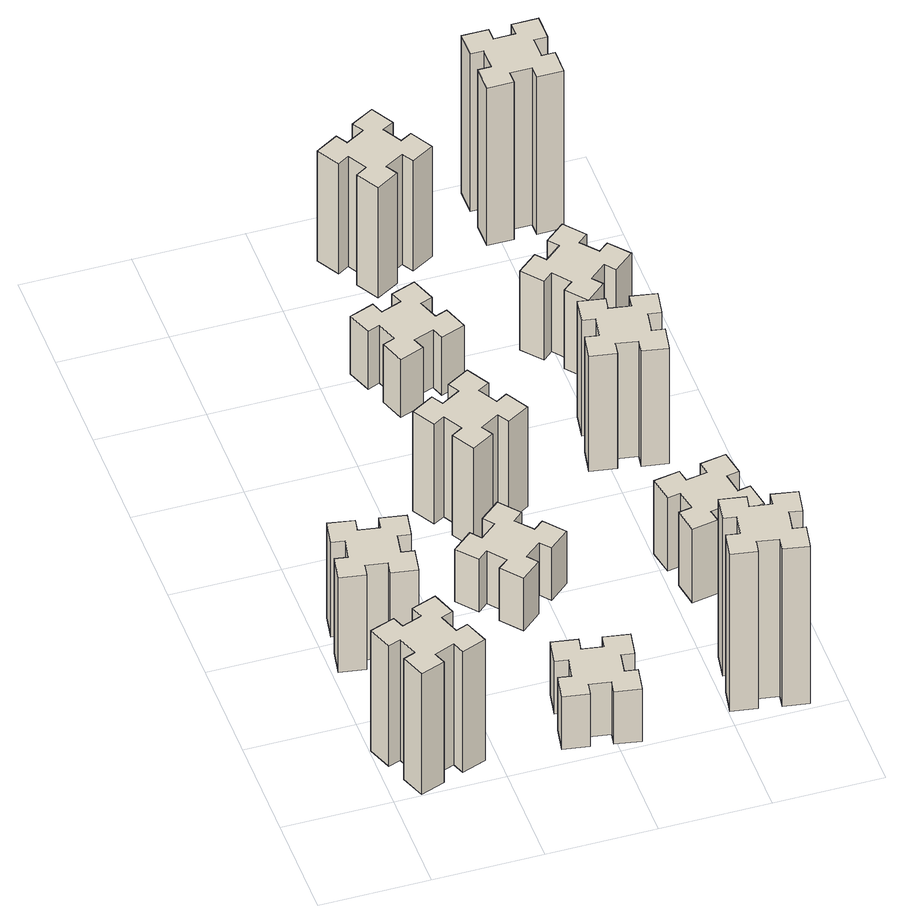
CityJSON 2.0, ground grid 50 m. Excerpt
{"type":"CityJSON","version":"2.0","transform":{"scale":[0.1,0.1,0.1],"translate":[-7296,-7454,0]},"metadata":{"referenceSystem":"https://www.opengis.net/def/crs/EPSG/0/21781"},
"CityObjects":{
"building1":{"type":"Building","attributes":{"class":"1000","function":"1000","usage":"1000","yearOfConstruction":2016,"roofType":"1000","measuredHeight":69,"storeysAboveGround":30,"storeysBelowGround":0},"geometry":[{"type":"Solid","lod":"1","boundaries":[[[[0,1,2,3,4,5,6,7,8,9,10,11,12,13,14,15,16,17,18,19]],[[17,16,20,21]],[[16,15,22,20]],[[15,14,23,22]],[[14,13,24,23]],[[13,12,25,24]],[[12,11,26,25]],[[11,10,27,26]],[[10,9,28,27]],[[9,8,29,28]],[[8,7,30,29]],[[7,6,31,30]],[[6,5,32,31]],[[5,4,33,32]],[[4,3,34,33]],[[3,2,35,34]],[[2,1,36,35]],[[1,0,37,36]],[[0,19,38,37]],[[19,18,39,38]],[[18,17,21,39]],[[24,25,26,27,28,29,30,31,32,33,34,35,36,37,38,39,21,20,22,23]]]]}]},
"building2":{"type":"Building","attributes":{"class":"1000","function":"1000","usage":"1000","yearOfConstruction":2016,"roofType":"1000","measuredHeight":54,"storeysAboveGround":30,"storeysBelowGround":0},"geometry":[{"type":"Solid","lod":"1","boundaries":[[[[40,41,42,43,44,45,46,47,48,49,50,51,52,53,54,55,56,57,58,59]],[[57,56,60,61]],[[56,55,62,60]],[[55,54,63,62]],[[54,53,64,63]],[[53,52,65,64]],[[52,51,66,65]],[[51,50,67,66]],[[50,49,68,67]],[[49,48,69,68]],[[48,47,70,69]],[[47,46,71,70]],[[46,45,72,71]],[[45,44,73,72]],[[44,43,74,73]],[[43,42,75,74]],[[42,41,76,75]],[[41,40,77,76]],[[40,59,78,77]],[[59,58,79,78]],[[58,57,61,79]],[[64,65,66,67,68,69,70,71,72,73,74,75,76,77,78,79,61,60,62,63]]]]}]},
"building3":{"type":"Building","attributes":{"class":"1000","function":"1000","usage":"1000","yearOfConstruction":2016,"roofType":"1000","measuredHeight":30,"storeysAboveGround":30,"storeysBelowGround":0},"geometry":[{"type":"Solid","lod":"1","boundaries":[[[[80,81,82,83,84,85,86,87,88,89,90,91,92,93,94,95,96,97,98,99]],[[97,96,100,101]],[[96,95,102,100]],[[95,94,103,102]],[[94,93,104,103]],[[93,92,105,104]],[[92,91,106,105]],[[91,90,107,106]],[[90,89,108,107]],[[89,88,109,108]],[[88,87,110,109]],[[87,86,111,110]],[[86,85,112,111]],[[85,84,113,112]],[[84,83,114,113]],[[83,82,115,114]],[[82,81,116,115]],[[81,80,117,116]],[[80,99,118,117]],[[99,98,119,118]],[[98,97,101,119]],[[104,105,106,107,108,109,110,111,112,113,114,115,116,117,118,119,101,100,102,103]]]]}]},
"building4":{"type":"Building","attributes":{"class":"1000","function":"1000","usage":"1000","yearOfConstruction":2016,"roofType":"1000","measuredHeight":30,"storeysAboveGround":30,"storeysBelowGround":0},"geometry":[{"type":"Solid","lod":"1","boundaries":[[[[120,121,122,123,124,125,126,127,128,129,130,131,132,133,134,135,136,137,138,139]],[[137,136,140,141]],[[136,135,142,140]],[[135,134,143,142]],[[134,133,144,143]],[[133,132,145,144]],[[132,131,146,145]],[[131,130,147,146]],[[130,129,148,147]],[[129,128,149,148]],[[128,127,150,149]],[[127,126,151,150]],[[126,125,152,151]],[[125,124,153,152]],[[124,123,154,153]],[[123,122,155,154]],[[122,121,156,155]],[[121,120,157,156]],[[120,139,158,157]],[[139,138,159,158]],[[138,137,141,159]],[[144,145,146,147,148,149,150,151,152,153,154,155,156,157,158,159,141,140,142,143]]]]}]},
"building5":{"type":"Building","attributes":{"class":"1000","function":"1000","usage":"1000","yearOfConstruction":2016,"roofType":"1000","measuredHeight":57,"storeysAboveGround":30,"storeysBelowGround":0},"geometry":[{"type":"Solid","lod":"1","boundaries":[[[[160,161,162,163,164,165,166,167,168,169,170,171,172,173,174,175,176,177,178,179]],[[177,176,180,181]],[[176,175,182,180]],[[175,174,183,182]],[[174,173,184,183]],[[173,172,185,184]],[[172,171,186,185]],[[171,170,187,186]],[[170,169,188,187]],[[169,168,189,188]],[[168,167,190,189]],[[167,166,191,190]],[[166,165,192,191]],[[165,164,193,192]],[[164,163,194,193]],[[163,162,195,194]],[[162,161,196,195]],[[161,160,197,196]],[[160,179,198,197]],[[179,178,199,198]],[[178,177,181,199]],[[184,185,186,187,188,189,190,191,192,193,194,195,196,197,198,199,181,180,182,183]]]]}]},
"building6":{"type":"Building","attributes":{"class":"1000","function":"1000","usage":"1000","yearOfConstruction":2016,"roofType":"1000","measuredHeight":33,"storeysAboveGround":30,"storeysBelowGround":0},"geometry":[{"type":"Solid","lod":"1","boundaries":[[[[200,201,202,203,204,205,206,207,208,209,210,211,212,213,214,215,216,217,218,219]],[[217,216,220,221]],[[216,215,222,220]],[[215,214,223,222]],[[214,213,224,223]],[[213,212,225,224]],[[212,211,226,225]],[[211,210,227,226]],[[210,209,228,227]],[[209,208,229,228]],[[208,207,230,229]],[[207,206,231,230]],[[206,205,232,231]],[[205,204,233,232]],[[204,203,234,233]],[[203,202,235,234]],[[202,201,236,235]],[[201,200,237,236]],[[200,219,238,237]],[[219,218,239,238]],[[218,217,221,239]],[[224,225,226,227,228,229,230,231,232,233,234,235,236,237,238,239,221,220,222,223]]]]}]},
"building7":{"type":"Building","attributes":{"class":"1000","function":"1000","usage":"1000","yearOfConstruction":2016,"roofType":"1000","measuredHeight":90,"storeysAboveGround":30,"storeysBelowGround":0},"geometry":[{"type":"Solid","lod":"1","boundaries":[[[[240,241,242,243,244,245,246,247,248,249,250,251,252,253,254,255,256,257,258,259]],[[257,256,260,261]],[[256,255,262,260]],[[255,254,263,262]],[[254,253,264,263]],[[253,252,265,264]],[[252,251,266,265]],[[251,250,267,266]],[[250,249,268,267]],[[249,248,269,268]],[[248,247,270,269]],[[247,246,271,270]],[[246,245,272,271]],[[245,244,273,272]],[[244,243,274,273]],[[243,242,275,274]],[[242,241,276,275]],[[241,240,277,276]],[[240,259,278,277]],[[259,258,279,278]],[[258,257,261,279]],[[264,265,266,267,268,269,270,271,272,273,274,275,276,277,278,279,261,260,262,263]]]]}]},
"building8":{"type":"Building","attributes":{"class":"1000","function":"1000","usage":"1000","yearOfConstruction":2016,"roofType":"1000","measuredHeight":63,"storeysAboveGround":30,"storeysBelowGround":0},"geometry":[{"type":"Solid","lod":"1","boundaries":[[[[280,281,282,283,284,285,286,287,288,289,290,291,292,293,294,295,296,297,298,299]],[[297,296,300,301]],[[296,295,302,300]],[[295,294,303,302]],[[294,293,304,303]],[[293,292,305,304]],[[292,291,306,305]],[[291,290,307,306]],[[290,289,308,307]],[[289,288,309,308]],[[288,287,310,309]],[[287,286,311,310]],[[286,285,312,311]],[[285,284,313,312]],[[284,283,314,313]],[[283,282,315,314]],[[282,281,316,315]],[[281,280,317,316]],[[280,299,318,317]],[[299,298,319,318]],[[298,297,301,319]],[[304,305,306,307,308,309,310,311,312,313,314,315,316,317,318,319,301,300,302,303]]]]}]},
"building9":{"type":"Building","attributes":{"class":"1000","function":"1000","usage":"1000","yearOfConstruction":2016,"roofType":"1000","measuredHeight":42,"storeysAboveGround":30,"storeysBelowGround":0},"geometry":[{"type":"Solid","lod":"1","boundaries":[[[[320,321,322,323,324,325,326,327,328,329,330,331,332,333,334,335,336,337,338,339]],[[337,336,340,341]],[[336,335,342,340]],[[335,334,343,342]],[[334,333,344,343]],[[333,332,345,344]],[[332,331,346,345]],[[331,330,347,346]],[[330,329,348,347]],[[329,328,349,348]],[[328,327,350,349]],[[327,326,351,350]],[[326,325,352,351]],[[325,324,353,352]],[[324,323,354,353]],[[323,322,355,354]],[[322,321,356,355]],[[321,320,357,356]],[[320,339,358,357]],[[339,338,359,358]],[[338,337,341,359]],[[344,345,346,347,348,349,350,351,352,353,354,355,356,357,358,359,341,340,342,343]]]]}]},
"building10":{"type":"Building","attributes":{"class":"1000","function":"1000","usage":"1000","yearOfConstruction":2016,"roofType":"1000","measuredHeight":66,"storeysAboveGround":30,"storeysBelowGround":0},"geometry":[{"type":"Solid","lod":"1","boundaries":[[[[360,361,362,363,364,365,366,367,368,369,370,371,372,373,374,375,376,377,378,379]],[[377,376,380,381]],[[376,375,382,380]],[[375,374,383,382]],[[374,373,384,383]],[[373,372,385,384]],[[372,371,386,385]],[[371,370,387,386]],[[370,369,388,387]],[[369,368,389,388]],[[368,367,390,389]],[[367,366,391,390]],[[366,365,392,391]],[[365,364,393,392]],[[364,363,394,393]],[[363,362,395,394]],[[362,361,396,395]],[[361,360,397,396]],[[360,379,398,397]],[[379,378,399,398]],[[378,377,381,399]],[[384,385,386,387,388,389,390,391,392,393,394,395,396,397,398,399,381,380,382,383]]]]}]},
"building11":{"type":"Building","attributes":{"class":"1000","function":"1000","usage":"1000","yearOfConstruction":2016,"roofType":"1000","measuredHeight":45,"storeysAboveGround":30,"storeysBelowGround":0},"geometry":[{"type":"Solid","lod":"1","boundaries":[[[[400,401,402,403,404,405,406,407,408,409,410,411,412,413,414,415,416,417,418,419]],[[417,416,420,421]],[[416,415,422,420]],[[415,414,423,422]],[[414,413,424,423]],[[413,412,425,424]],[[412,411,426,425]],[[411,410,427,426]],[[410,409,428,427]],[[409,408,429,428]],[[408,407,430,429]],[[407,406,431,430]],[[406,405,432,431]],[[405,404,433,432]],[[404,403,434,433]],[[403,402,435,434]],[[402,401,436,435]],[[401,400,437,436]],[[400,419,438,437]],[[419,418,439,438]],[[418,417,421,439]],[[424,425,426,427,428,429,430,431,432,433,434,435,436,437,438,439,421,420,422,423]]]]}]},
"building12":{"type":"Building","attributes":{"class":"1000","function":"1000","usage":"1000","yearOfConstruction":2016,"roofType":"1000","measuredHeight":90,"storeysAboveGround":30,"storeysBelowGround":0},"geometry":[{"type":"Solid","lod":"1","boundaries":[[[[440,441,442,443,444,445,446,447,448,449,450,451,452,453,454,455,456,457,458,459]],[[457,456,460,461]],[[456,455,462,460]],[[455,454,463,462]],[[454,453,464,463]],[[453,452,465,464]],[[452,451,466,465]],[[451,450,467,466]],[[450,449,468,467]],[[449,448,469,468]],[[448,447,470,469]],[[447,446,471,470]],[[446,445,472,471]],[[445,444,473,472]],[[444,443,474,473]],[[443,442,475,474]],[[442,441,476,475]],[[441,440,477,476]],[[440,459,478,477]],[[459,458,479,478]],[[458,457,461,479]],[[464,465,466,467,468,469,470,471,472,473,474,475,476,477,478,479,461,460,462,463]]]]}]}
},
"vertices":[
[105,235,0],[139,141,0],[83,120,0],[124,7,0],[237,49,0],[216,105,0],[310,139,0],[330,83,0],[443,124,0],[402,237,0],[346,216,0],[312,310,0],[368,330,0],[327,443,0],[214,402,0],[235,346,0],[141,312,0],[120,368,0],[7,327,0],[49,214,0],[141,312,690],[120,368,690],[235,346,690],[214,402,690],[327,443,690],[368,330,690],[312,310,690],[346,216,690],[402,237,690],[443,124,690],[330,83,690],[310,139,690],[216,105,690],[237,49,690],[124,7,690],[83,120,690],[139,141,690],[105,235,690],[49,214,690],[7,327,690],
[325,897,0],[342,995,0],[401,985,0],[422,1103,0],[304,1124,0],[294,1065,0],[195,1082,0],[206,1141,0],[87,1162,0],[67,1044,0],[126,1034,0],[108,935,0],[49,946,0],[28,827,0],[147,807,0],[157,866,0],[255,848,0],[245,789,0],[363,768,0],[384,887,0],[255,848,540],[245,789,540],[157,866,540],[147,807,540],[28,827,540],[49,946,540],[108,935,540],[126,1034,540],[67,1044,540],[87,1162,540],[206,1141,540],[195,1082,540],[294,1065,540],[304,1124,540],[422,1103,540],[401,985,540],[342,995,540],[325,897,540],[384,887,540],[363,768,540],
[866,294,0],[848,195,0],[789,206,0],[768,87,0],[887,67,0],[897,126,0],[995,108,0],[985,49,0],[1103,28,0],[1124,147,0],[1065,157,0],[1082,255,0],[1141,245,0],[1162,363,0],[1044,384,0],[1034,325,0],[935,342,0],[946,401,0],[827,422,0],[807,304,0],[935,342,300],[946,401,300],[1034,325,300],[1044,384,300],[1162,363,300],[1141,245,300],[1082,255,300],[1065,157,300],[1124,147,300],[1103,28,300],[985,49,300],[995,108,300],[897,126,300],[887,67,300],[768,87,300],[789,206,300],[848,195,300],[866,294,300],[807,304,300],[827,422,300],
[898,949,0],[974,1013,0],[1013,967,0],[1105,1044,0],[1028,1136,0],[982,1098,0],[917,1174,0],[963,1213,0],[886,1305,0],[794,1228,0],[833,1182,0],[756,1117,0],[718,1163,0],[626,1086,0],[703,994,0],[749,1033,0],[813,956,0],[767,918,0],[844,826,0],[936,903,0],[813,956,300],[767,918,300],[749,1033,300],[703,994,300],[626,1086,300],[718,1163,300],[756,1117,300],[833,1182,300],[794,1228,300],[886,1305,300],[963,1213,300],[917,1174,300],[982,1098,300],[1028,1136,300],[1105,1044,300],[1013,967,300],[974,1013,300],[898,949,300],[936,903,300],[844,826,300],
[854,1726,0],[767,1676,0],[737,1728,0],[633,1668,0],[693,1564,0],[745,1594,0],[795,1507,0],[743,1477,0],[803,1373,0],[907,1433,0],[877,1485,0],[964,1535,0],[994,1483,0],[1098,1543,0],[1038,1647,0],[986,1617,0],[936,1704,0],[988,1734,0],[928,1838,0],[824,1778,0],[936,1704,570],[988,1734,570],[986,1617,570],[1038,1647,570],[1098,1543,570],[994,1483,570],[964,1535,570],[877,1485,570],[907,1433,570],[803,1373,570],[743,1477,570],[795,1507,570],[745,1594,570],[693,1564,570],[633,1668,570],[737,1728,570],[767,1676,570],[854,1726,570],[824,1778,570],[928,1838,570],
[856,2325,0],[950,2359,0],[970,2303,0],[1083,2344,0],[1042,2457,0],[986,2436,0],[952,2530,0],[1008,2550,0],[967,2663,0],[854,2622,0],[875,2566,0],[781,2532,0],[760,2588,0],[647,2547,0],[689,2434,0],[745,2455,0],[779,2361,0],[723,2340,0],[764,2227,0],[877,2269,0],[779,2361,330],[723,2340,330],[745,2455,330],[689,2434,330],[647,2547,330],[760,2588,330],[781,2532,330],[875,2566,330],[854,2622,330],[967,2663,330],[1008,2550,330],[952,2530,330],[986,2436,330],[1042,2457,330],[1083,2344,330],[970,2303,330],[950,2359,330],[856,2325,330],[877,2269,330],[764,2227,330],
[1774,325,0],[1675,342,0],[1686,401,0],[1567,422,0],[1547,304,0],[1606,294,0],[1588,195,0],[1529,206,0],[1508,87,0],[1627,67,0],[1637,126,0],[1735,108,0],[1725,49,0],[1843,28,0],[1864,147,0],[1805,157,0],[1822,255,0],[1881,245,0],[1902,363,0],[1784,384,0],[1822,255,900],[1881,245,900],[1805,157,900],[1864,147,900],[1843,28,900],[1725,49,900],[1735,108,900],[1637,126,900],[1627,67,900],[1508,87,900],[1529,206,900],[1588,195,900],[1606,294,900],[1547,304,900],[1567,422,900],[1686,401,900],[1675,342,900],[1774,325,900],[1784,384,900],[1902,363,900],
[1086,3197,0],[1036,3284,0],[1088,3314,0],[1028,3418,0],[924,3358,0],[954,3306,0],[867,3256,0],[837,3308,0],[733,3248,0],[793,3144,0],[845,3174,0],[895,3087,0],[843,3057,0],[903,2953,0],[1007,3013,0],[977,3065,0],[1064,3115,0],[1094,3063,0],[1198,3123,0],[1138,3227,0],[1064,3115,630],[1094,3063,630],[977,3065,630],[1007,3013,630],[903,2953,630],[843,3057,630],[895,3087,630],[845,3174,630],[793,3144,630],[733,3248,630],[837,3308,630],[867,3256,630],[954,3306,630],[924,3358,630],[1028,3418,630],[1088,3314,630],[1036,3284,630],[1086,3197,630],[1138,3227,630],[1198,3123,630],
[1675,848,0],[1774,866,0],[1784,807,0],[1902,827,0],[1881,946,0],[1822,935,0],[1805,1034,0],[1864,1044,0],[1843,1162,0],[1725,1141,0],[1735,1082,0],[1637,1065,0],[1627,1124,0],[1508,1103,0],[1529,985,0],[1588,995,0],[1606,897,0],[1547,887,0],[1567,768,0],[1686,789,0],[1606,897,420],[1547,887,420],[1588,995,420],[1529,985,420],[1508,1103,420],[1627,1124,420],[1637,1065,420],[1735,1082,420],[1725,1141,420],[1843,1162,420],[1864,1044,420],[1805,1034,420],[1822,935,420],[1881,946,420],[1902,827,420],[1784,807,420],[1774,866,420],[1675,848,420],[1686,789,420],[1567,768,420],
[1537,1706,0],[1635,1688,0],[1625,1629,0],[1743,1608,0],[1764,1727,0],[1705,1737,0],[1722,1835,0],[1781,1825,0],[1802,1943,0],[1684,1964,0],[1674,1905,0],[1575,1922,0],[1586,1981,0],[1467,2002,0],[1447,1884,0],[1506,1874,0],[1488,1775,0],[1429,1786,0],[1408,1667,0],[1527,1647,0],[1488,1775,660],[1429,1786,660],[1506,1874,660],[1447,1884,660],[1467,2002,660],[1586,1981,660],[1575,1922,660],[1674,1905,660],[1684,1964,660],[1802,1943,660],[1781,1825,660],[1722,1835,660],[1705,1737,660],[1764,1727,660],[1743,1608,660],[1625,1629,660],[1635,1688,660],[1537,1706,660],[1527,1647,660],[1408,1667,660],
[1489,2413,0],[1553,2336,0],[1507,2298,0],[1584,2206,0],[1676,2283,0],[1638,2329,0],[1714,2393,0],[1753,2347,0],[1845,2424,0],[1768,2516,0],[1722,2478,0],[1657,2554,0],[1703,2593,0],[1626,2685,0],[1534,2608,0],[1573,2562,0],[1496,2497,0],[1458,2543,0],[1366,2466,0],[1443,2374,0],[1496,2497,450],[1458,2543,450],[1573,2562,450],[1534,2608,450],[1626,2685,450],[1703,2593,450],[1657,2554,450],[1722,2478,450],[1768,2516,450],[1845,2424,450],[1753,2347,450],[1714,2393,450],[1638,2329,450],[1676,2283,450],[1584,2206,450],[1507,2298,450],[1553,2336,450],[1489,2413,450],[1443,2374,450],[1366,2466,450],
[1555,3175,0],[1655,3175,0],[1655,3115,0],[1775,3115,0],[1775,3235,0],[1715,3235,0],[1715,3335,0],[1775,3335,0],[1775,3455,0],[1655,3455,0],[1655,3395,0],[1555,3395,0],[1555,3455,0],[1435,3455,0],[1435,3335,0],[1495,3335,0],[1495,3235,0],[1435,3235,0],[1435,3115,0],[1555,3115,0],[1495,3235,900],[1435,3235,900],[1495,3335,900],[1435,3335,900],[1435,3455,900],[1555,3455,900],[1555,3395,900],[1655,3395,900],[1655,3455,900],[1775,3455,900],[1775,3335,900],[1715,3335,900],[1715,3235,900],[1775,3235,900],[1775,3115,900],[1655,3115,900],[1655,3175,900],[1555,3175,900],[1555,3115,900],[1435,3115,900]
]}
